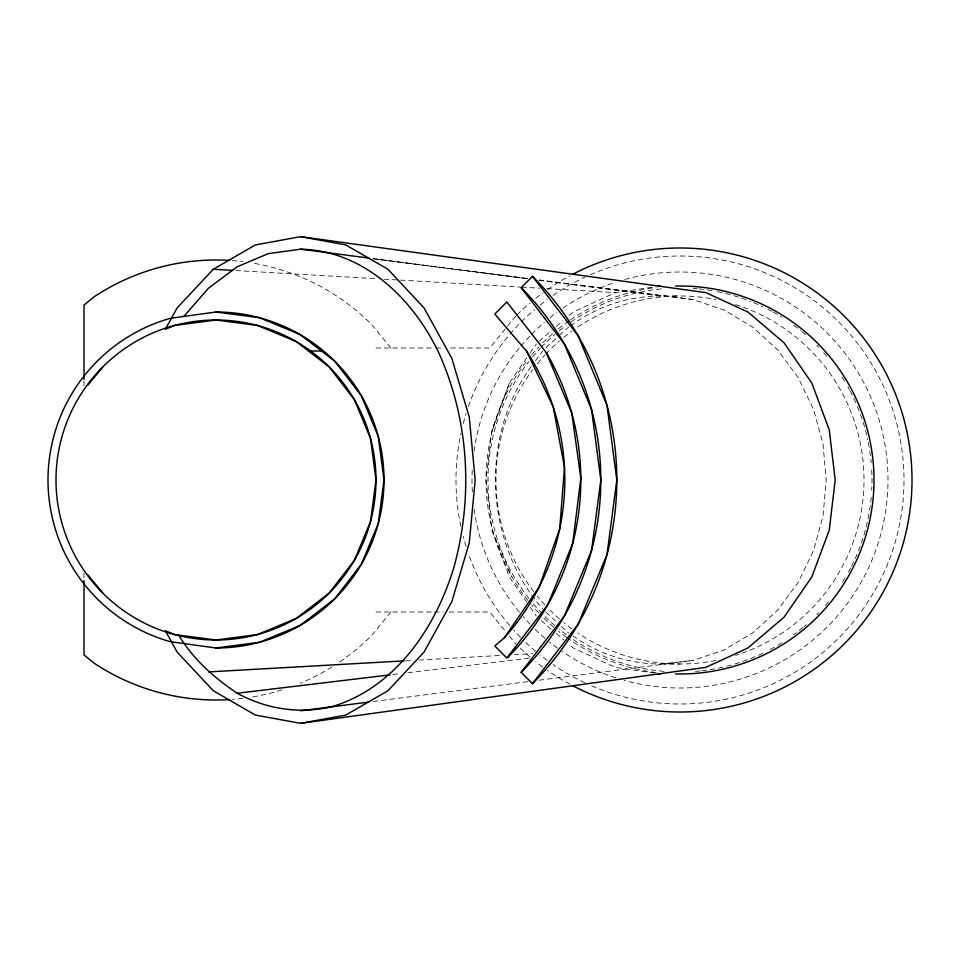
<?xml version="1.0" encoding="UTF-8"?>
<svg xmlns="http://www.w3.org/2000/svg" width="960" height="960" viewBox="0 0 960 960"><rect width="100%" height="100%" fill="white"/><g stroke="black" fill="none" stroke-linecap="round" stroke-linejoin="round"><path stroke-width="0.72" stroke-dasharray="4.8 3.6" d="M492.612 429.792L509.388 383.004L528.552 355.26M509.388 383.004L491.952 429.792L486 480L491.952 530.208L509.388 576.996L527.772 603.612M530.112 353.004L536.364 343.956M531.204 366.54C479.136 437.256 484.788 543.096 542.628 608.928M535.524 360.696L542.616 351.096M515.952 315.948L489.648 348L449.256 348M390.9 612L371.568 635.568A219.996 219.996 0 0 1 339.456 662.1M545.964 347.64L556.368 338.16M559.464 335.34L568.596 327.012M539.124 341.124L551.988 330.156M556.356 326.436L562.956 320.808M569.22 315.468L573.3 311.988L615.408 292.608L654.768 286.848M539.112 680.196L692.904 660.468L723.972 649.992L752.604 632.988L777.696 610.104L798.288 582.228L813.6 550.416L823.02 515.892L826.2 480L823.02 444.108L813.6 409.584L798.288 377.772L777.696 349.896L752.604 327.012L723.972 310.008L692.904 299.532L539.22 279.936M373.176 701.496L528.696 681.54M392.928 674.532L400.344 673.644M407.76 672.756L529.356 658.152M572.88 635.844A151.572 151.572 0 0 0 660.6 664.008L692.904 660.468M405.576 660.804L413.04 660.384M419.016 660.048L501.084 655.416M514.116 654.684L532.764 653.628M539.016 280.272L660.6 296.004L680.004 296.004M375.996 348L434.292 348M435.792 348L443.268 348M375.996 612L432.792 612M434.292 612L443.268 612M449.256 612L489.648 612L505.62 631.464M660.6 663.996L680.004 663.996M235.752 270.552L376.464 278.724M383.952 279.168L398.916 280.032M400.416 280.116L520.164 287.076M521.664 287.16L539.52 288.204M546.96 288.636L615.408 292.608M539.124 280.2L692.904 299.532M527.1 278.388L372.936 258.732L527.148 278.748M373.188 258.624L527.268 278.664M654.768 673.152L615.408 667.392L573.3 648.012L569.22 644.532M541.116 620.568L551.976 629.832M556.356 633.564L564.048 640.128M545.724 612.132L556.332 621.804M561.492 626.508L568.596 632.988M390.9 348L371.568 324.432A219.996 219.996 0 0 0 251.616 262.908M509.376 636.036L515.952 644.052M530.328 607.32L536.292 615.948M491.952 530.208L511.992 576.996M84 380.928L84 386.868M84 573.132L84 579.072M569.988 684.252A231.996 231.996 0 0 1 547.488 670.428M542.712 667.02A231.996 231.996 0 0 1 535.692 661.656M529.992 656.976A231.996 231.996 0 0 1 519.084 647.124M516.984 314.916A231.996 231.996 0 0 1 529.992 303.024M535.692 298.344A231.996 231.996 0 0 1 542.712 292.98M547.488 289.572A231.996 231.996 0 0 1 569.988 275.748M331.992 666.936A219.996 219.996 0 0 1 300.192 683.256M282 689.868A219.996 219.996 0 0 1 251.616 697.092M242.76 698.364A219.996 219.996 0 0 1 232.356 699.396M232.356 260.604A219.996 219.996 0 0 1 242.76 261.636M590.256 274.764A224.004 224.004 0 0 1 903.996 480A224.004 224.004 0 0 1 590.256 685.236M584.916 682.812A224.004 224.004 0 0 1 553.14 664.608M547.176 660.372A224.004 224.004 0 0 1 540.18 655.008M535.632 651.276A224.004 224.004 0 0 1 525.792 642.468M520.584 637.356A224.004 224.004 0 0 1 513.552 629.904M509.676 625.488A224.004 224.004 0 0 1 468.372 553.416M466.08 546.432A224.004 224.004 0 0 1 463.248 536.532M460.896 526.56A224.004 224.004 0 0 1 460.896 433.44M463.248 423.468A224.004 224.004 0 0 1 466.08 413.568M468.372 406.584A224.004 224.004 0 0 1 534.516 309.672M540.18 304.992A224.004 224.004 0 0 1 547.176 299.628M553.14 295.392A224.004 224.004 0 0 1 584.916 277.188M656.172 672.528A194.004 194.004 0 0 1 567.948 638.364M566.724 637.488A194.004 194.004 0 0 1 558.36 631.128M553.74 627.288A194.004 194.004 0 0 1 542.82 617.184M538.692 612.924A194.004 194.004 0 0 1 531.732 605.112M527.94 600.468A194.004 194.004 0 0 1 527.94 359.532M531.732 354.888A194.004 194.004 0 0 1 538.692 347.076M542.82 342.816A194.004 194.004 0 0 1 553.74 332.712M558.36 328.872A194.004 194.004 0 0 1 569.172 320.772M570.408 319.92A194.004 194.004 0 0 1 656.172 287.472M871.728 469.872A192 192 0 0 1 871.728 490.128M871.212 497.376A192 192 0 0 1 851.34 566.64M850.68 567.936A192 192 0 0 1 847.944 573.06M845.04 578.1A192 192 0 0 1 842.004 583.044M828.42 601.8A192 192 0 0 1 823.704 607.332M818.796 612.672A192 192 0 0 1 816.78 614.736M806.244 624.66A192 192 0 0 1 804.036 626.556M802.92 627.492A192 192 0 0 1 793.776 634.656M781.812 642.78A192 192 0 0 1 775.596 646.512M774.336 647.232A192 192 0 0 1 767.928 650.676M762.72 653.268A192 192 0 0 1 701.712 670.764M700.272 670.932A192 192 0 0 1 693.024 671.556M664.08 671.34A192 192 0 0 1 570.948 638.016M566.232 634.656A192 192 0 0 1 559.32 629.34M554.856 625.608A192 192 0 0 1 544.236 615.768M542.208 613.704A192 192 0 0 1 532.512 602.928M528.852 598.404A192 192 0 0 1 528.852 361.596M532.512 357.072A192 192 0 0 1 540.216 348.384M541.212 347.328A192 192 0 0 1 554.856 334.392M559.32 330.66A192 192 0 0 1 566.232 325.344M570.948 321.984A192 192 0 0 1 664.08 288.66M693.024 288.444A192 192 0 0 1 697.368 288.792M698.82 288.924A192 192 0 0 1 714.624 291.144M717.456 291.684A192 192 0 0 1 750.804 301.536M753.48 302.616A192 192 0 0 1 762.72 306.732M767.928 309.324A192 192 0 0 1 771.792 311.364M773.064 312.06A192 192 0 0 1 781.812 317.22M793.776 325.344A192 192 0 0 1 800.676 330.66M801.804 331.584A192 192 0 0 1 806.244 335.34M816.78 345.264A192 192 0 0 1 818.796 347.328M823.704 352.668A192 192 0 0 1 828.42 358.2M842.004 376.956A192 192 0 0 1 845.04 381.9M847.944 386.94A192 192 0 0 1 849.324 389.496M850.008 390.78A192 192 0 0 1 856.824 405.192M857.388 406.524A192 192 0 0 1 867.732 439.716M868.308 442.548A192 192 0 0 1 871.212 462.624M735.492 304.572A183.996 183.996 0 0 1 735.492 655.428M715.896 660.468A183.996 183.996 0 0 1 577.776 632.988M571.86 628.872A183.996 183.996 0 0 1 563.832 622.692M559.392 618.96A183.996 183.996 0 0 1 549.888 610.104M544.896 604.92A183.996 183.996 0 0 1 537.312 596.172M533.724 591.612A183.996 183.996 0 0 1 532.848 369.54M537.312 363.828A183.996 183.996 0 0 1 544.896 355.08M545.88 354.024A183.996 183.996 0 0 1 559.392 341.04M563.832 337.308A183.996 183.996 0 0 1 571.86 331.128M577.776 327.012A183.996 183.996 0 0 1 715.896 299.532M570.492 325.896A151.572 151.572 0 0 1 660.6 295.992M624.912 279.432A207.996 207.996 0 0 1 888 480.42A207.996 207.996 0 0 1 624.108 680.352M615.756 677.832A207.996 207.996 0 0 1 562.26 651.468M557.484 648.096A207.996 207.996 0 0 1 549.42 641.904M544.932 638.184A207.996 207.996 0 0 1 535.212 629.328M530.052 624.144A207.996 207.996 0 0 1 523.164 616.632M519.42 612.204A207.996 207.996 0 0 1 474.084 509.352M472.344 491.976A207.996 207.996 0 0 1 472.308 468.612M474 451.236A207.996 207.996 0 0 1 519.936 347.172M520.872 346.044A207.996 207.996 0 0 1 530.676 335.208M531.696 334.164A207.996 207.996 0 0 1 544.464 322.224M550.068 317.58A207.996 207.996 0 0 1 557.016 312.252M562.992 308.028A207.996 207.996 0 0 1 615.168 282.36"/><path stroke-width="1.44" d="M504.312 637.8L539.172 587.016L559.704 528.924L564.492 467.508L553.236 406.932L526.668 351.348L494.784 314.052L506.856 301.968L546.192 352.5L571.788 413.1L580.824 478.26L572.688 543.54L547.932 604.488L506.856 658.032L494.784 645.948L504.312 637.8A236.004 236.004 0 0 0 526.668 351.348M521.16 672.336L564.384 615.996L591.564 550.404L600.828 480L591.564 409.596L564.384 344.004L521.16 287.664L532.476 276.348L578.244 336L607.008 405.456L616.824 480L607.008 554.544L578.244 624L532.476 683.652L521.16 672.336A272.004 272.004 0 0 0 521.16 287.664M87.768 385.248L102.864 366.864M184.008 316.212L208.596 288.084L237.228 266.76L268.296 253.62L300.6 249.192L368.748 258.048M213.3 269.244L177.144 307.92L165.396 329.256L174.588 325.452L216 320.004L257.412 325.452L296.004 341.436L329.136 366.864L354.564 399.996L370.548 438.588L375.996 480L370.548 521.412L354.564 560.004L329.136 593.136L296.004 618.564L257.412 634.548L216 639.996L174.588 634.548L165.396 630.744L177.144 652.08L213.3 690.756L255.408 715.056L300.6 723.348L705.792 667.392L747.9 648.012L784.056 617.184L811.812 576.996L829.248 530.208L835.2 480L829.248 429.792L811.812 383.004L784.056 342.816L747.9 311.988L705.792 292.608L300.6 236.652L255.408 244.944L213.3 269.244L232.764 270.384M171.516 318.144L216 312L259.476 317.724L300 334.512L334.788 361.212L361.488 396L378.276 436.524L384 480L378.276 523.476L361.488 564L334.788 598.788L300 625.488L259.476 642.276L216 648L171.516 641.856M300.6 723.348L345.792 715.056L387.9 690.756L424.056 652.08L451.812 601.68L469.248 542.988L475.2 480L469.248 417.012L451.812 358.32L424.056 307.92L387.9 269.244L345.792 244.944L300.6 236.652M657.684 286.428L660.6 285.996M178.728 635.088C192.948 659.04 214.224 677.892 237.228 693.24C266.436 709.248 300.456 714.516 332.904 706.38C395.4 687.18 435.216 628.248 453.6 568.332C473.58 497.148 469.2 419.208 438.288 351.768C412.608 298.26 362.988 250.332 300.6 249.192M300.6 710.808L368.736 702.072M237.228 693.24L389.964 674.892M208.596 671.916L404.088 660.888M308.532 351.048L321.48 350.988M657.684 673.572L660.6 674.004M87.768 574.752L102.864 593.136M84 379.44L84 305.1L93.78 297.072A219.996 219.996 0 0 1 229.38 260.412M84 580.56L84 654.9L93.78 662.928A219.996 219.996 0 0 0 229.38 699.588M572.592 274.356A231.996 231.996 0 0 1 912 480A231.996 231.996 0 0 1 572.592 685.644M675.552 286.056A194.004 194.004 0 0 1 873.996 480A194.004 194.004 0 0 1 675.552 673.944M216 312A168 168 0 0 1 384 480A168 168 0 0 1 216 648M172.524 642.276A168 168 0 0 1 172.524 317.724M546.192 352.5A252 252 0 0 1 508.248 656.952M532.476 276.348A288 288 0 0 1 532.476 683.652M135.996 618.564A159.996 159.996 0 0 0 375.996 480A159.996 159.996 0 0 0 135.996 341.436A159.996 159.996 0 0 0 135.996 618.564"/></g></svg>
